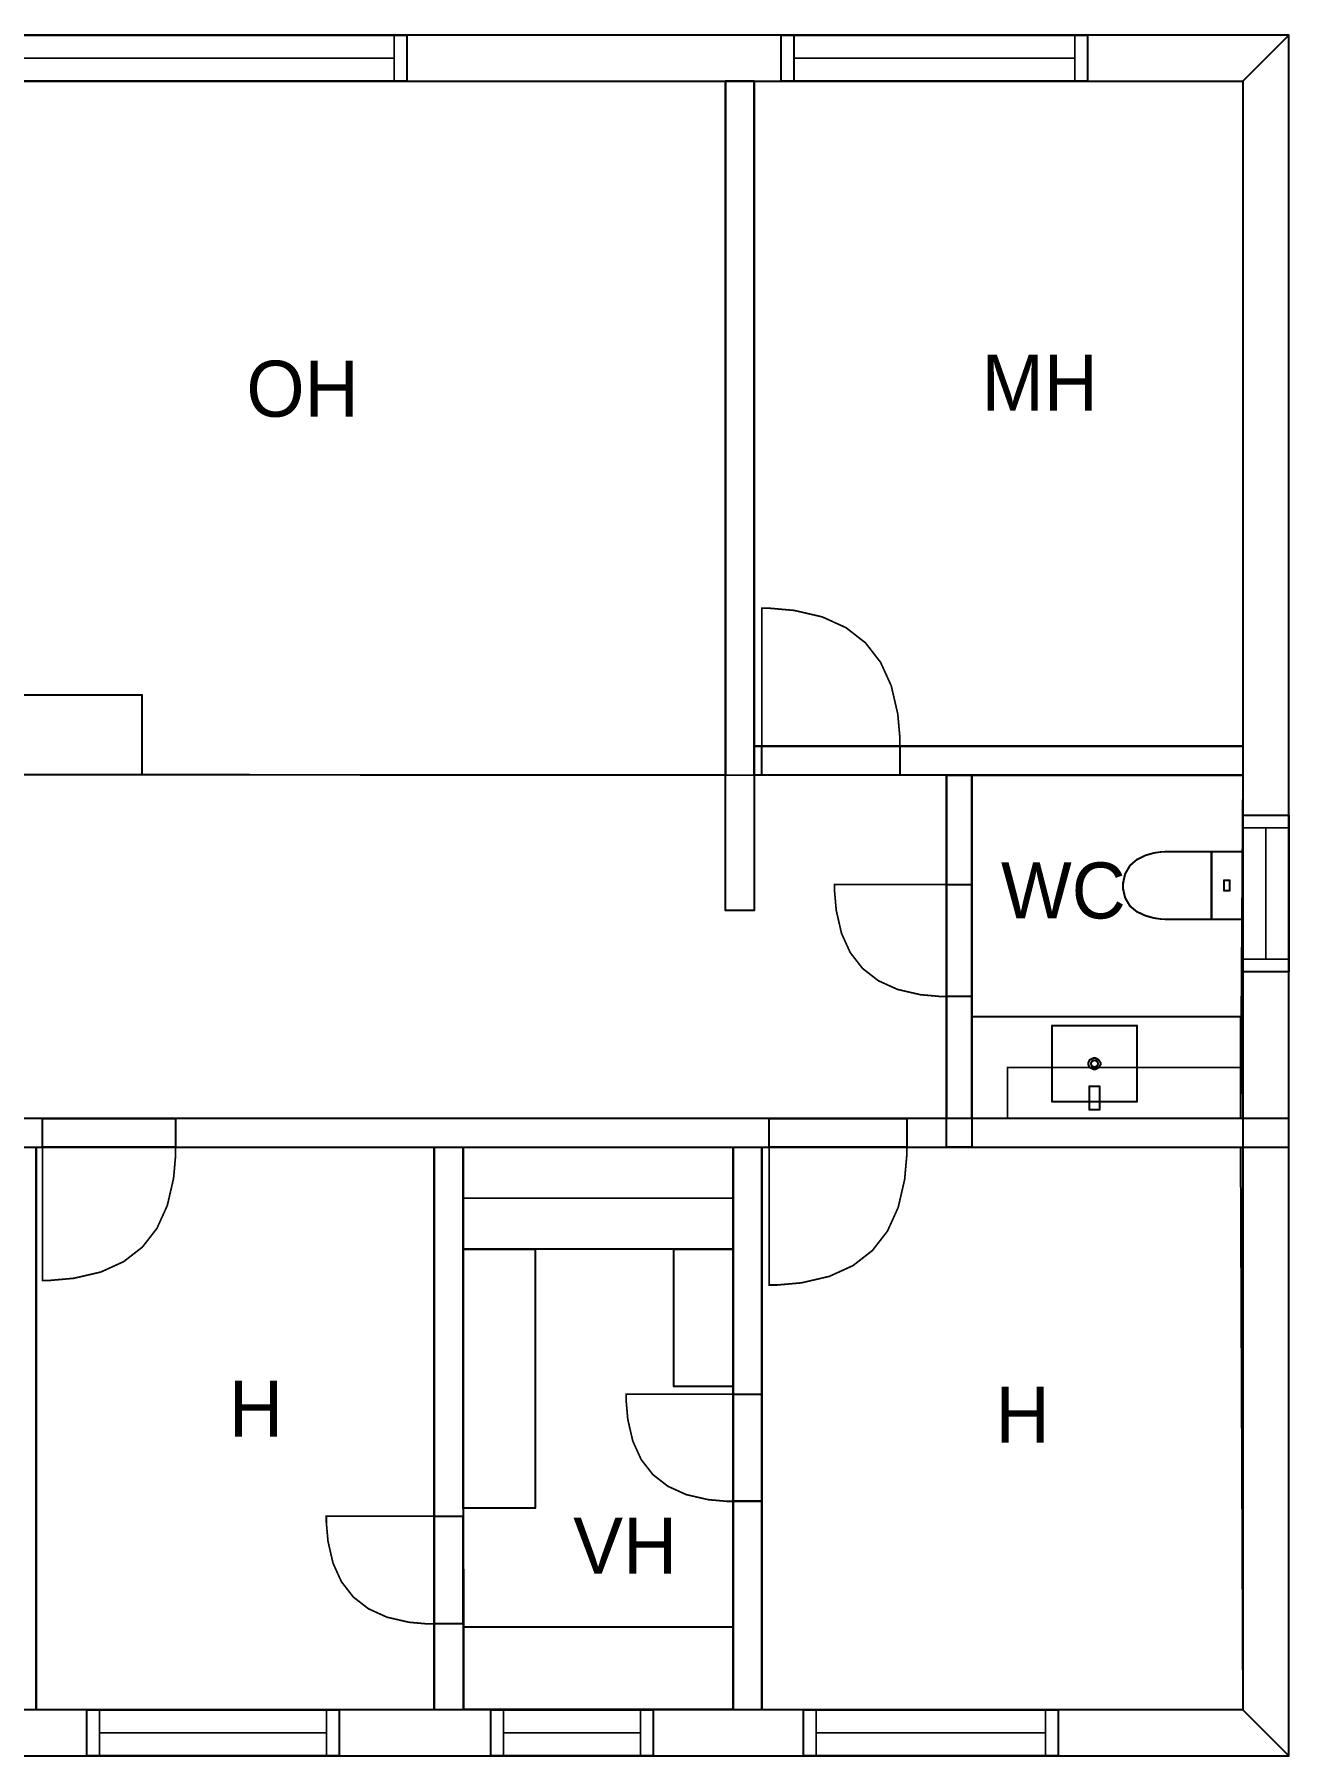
# Model space of a CAD drawing. Extents: x 0.6 to 20.7, y 0 to 11.7.
# Drawn here: x 13.03 to 20.73, y 1.12 to 11.69 of the extents above; entities that cross this region are included whole.
import ezdxf

# ---------------------------------------------------------------- set-up
doc = ezdxf.new("R2010")
doc.units = 0
doc.layers.get('0').update_dxf_attribs({"linetype": 'CONTINUOUS'})

msp = doc.modelspace()

# ---------------------------------------------------------------- linework, layer by layer
at = {"color": 0}
for points, const_width in [([(20.7271, 11.6806), (11.1029, 11.6806), (11.3842, 11.3993), (20.4458, 11.3993), (20.7271, 11.6806)], 0.002083), ([(11.4067, 11.6806), (15.3126, 11.6806), (15.3126, 11.3993), (11.4067, 11.3993), (11.4067, 11.6806)], 0.010417), ([(11.4067, 11.6806), (15.3126, 11.6806), (15.3126, 11.3993), (11.4067, 11.3993), (11.4067, 11.6806)], 0.010417), ([(17.6117, 11.6806), (19.4924, 11.6806), (19.4924, 11.3993), (17.6117, 11.3993), (17.6117, 11.6806)], 0.010417), ([(17.6117, 11.6806), (19.4924, 11.6806), (19.4924, 11.3993), (17.6117, 11.3993), (17.6117, 11.6806)], 0.010417), ([(20.7271, 1.12381), (20.7271, 11.6806), (20.4458, 11.3993), (20.4458, 1.40506), (20.7271, 1.12381)], 0.002083), ([(17.2689, 11.3993), (17.446, 11.3993), (17.446, 6.31011), (17.2689, 6.31011), (17.2689, 11.3993)], 0.002083), ([(18.34, 7.31754), (18.34, 7.36719), (18.3268, 7.51611), (18.2871, 7.68815), (18.2208, 7.83376), (18.1282, 7.95285), (18.009, 8.04551), (17.8635, 8.11171), (17.6914, 8.15142), (17.5425, 8.16461), (17.4929, 8.16461), (17.4929, 7.31754), (18.34, 7.31754)], 0.010417), ([(12.2384, 7.14404), (13.6871, 7.14404), (13.6871, 7.63129), (12.2341, 7.63129), (12.2384, 7.14404)], 0.010417), ([(17.446, 7.31754), (20.4458, 7.31754), (20.4458, 7.14046), (17.446, 7.14046), (17.446, 7.31754)], 0.002083), ([(17.4929, 7.31754), (18.34, 7.31754), (18.34, 7.14046), (17.4929, 7.14046), (17.4929, 7.31754)], 0.010417), ([(17.4929, 7.31754), (18.34, 7.31754), (18.34, 7.14046), (17.4929, 7.14046), (17.4929, 7.31754)], 0.010417), ([(18.626, 7.14046), (18.7822, 7.14046), (18.7822, 4.85753), (18.626, 4.85753), (18.626, 7.14046)], 0.002083), ([(20.4458, 6.89567), (20.7271, 6.89567), (20.7271, 5.93381), (20.4458, 5.93381), (20.4458, 6.89567)], 0.010417), ([(20.4458, 6.89567), (20.7271, 6.89567), (20.7271, 5.93381), (20.4458, 5.93381), (20.4458, 6.89567)], 0.010417), ([(19.985, 6.25581), (19.985, 6.25581), (19.9732, 6.25575), (19.9422, 6.25738), (19.8985, 6.26351), (19.8482, 6.27692), (19.7981, 6.30046), (19.7542, 6.33692), (19.7232, 6.38911), (19.7115, 6.44217), (19.7115, 6.45979), (19.7115, 6.47814), (19.7232, 6.53299), (19.7542, 6.58703), (19.7981, 6.62483), (19.8482, 6.64931), (19.8985, 6.66331), (19.9422, 6.66971), (19.9732, 6.67144), (19.985, 6.67133), (19.985, 6.67133), (20.2533, 6.67236), (20.2533, 6.25581), (19.985, 6.25581)], 0.010417), ([(20.2533, 6.67231), (20.2533, 6.25581), (20.4407, 6.25581), (20.4407, 6.67231), (20.2533, 6.67231)], 0.010417), ([(18.626, 5.78282), (18.5857, 5.78282), (18.4649, 5.79362), (18.3251, 5.82585), (18.2069, 5.87956), (18.1103, 5.95475), (18.0351, 6.05143), (17.9814, 6.16965), (17.9492, 6.30931), (17.9385, 6.43018), (17.9385, 6.47043), (18.626, 6.47043), (18.626, 5.78282)], 0.010417), ([(18.626, 6.47032), (18.7822, 6.47032), (18.7822, 5.78282), (18.626, 5.78282), (18.626, 6.47032)], 0.010417), ([(18.626, 6.47032), (18.7822, 6.47032), (18.7822, 5.78282), (18.626, 5.78282), (18.626, 6.47032)], 0.010417), ([(20.3312, 6.49718), (20.3312, 6.43093), (20.3628, 6.43093), (20.3628, 6.49718), (20.3312, 6.49718)], 0.010417), ([(18.7822, 5.65961), (20.4311, 5.65961), (20.4311, 5.03461), (18.7822, 5.03461), (18.7822, 5.65961)], 0.010417), ([(19.274, 5.60444), (19.7949, 5.60444), (19.7949, 5.13569), (19.274, 5.13569), (19.274, 5.60444)], 0.010417), ([(19.4979, 5.37007), (19.4979, 5.37651), (19.5086, 5.39589), (19.5279, 5.40653), (19.5344, 5.40653), (19.5408, 5.40653), (19.5601, 5.39589), (19.5708, 5.37651), (19.5708, 5.37007), (19.5708, 5.36367), (19.5601, 5.34429), (19.5408, 5.33361), (19.5344, 5.33361), (19.5279, 5.33361), (19.5086, 5.34429), (19.4979, 5.36367), (19.4979, 5.37007)], 0.008333), ([(19.5136, 5.37007), (19.5136, 5.37375), (19.5196, 5.38482), (19.5307, 5.3909), (19.5344, 5.3909), (19.5381, 5.3909), (19.5492, 5.38482), (19.5553, 5.37375), (19.5553, 5.37007), (19.5553, 5.36643), (19.5492, 5.35536), (19.5381, 5.34924), (19.5344, 5.34924), (19.5307, 5.34924), (19.5196, 5.35536), (19.5136, 5.36643), (19.5136, 5.37007)], 0.008333), ([(19.0012, 5.34711), (20.4311, 5.34711), (20.4311, 5.03461), (19.0012, 5.03461), (19.0012, 5.34711)], 0.010417), ([(19.5032, 5.23253), (19.5657, 5.23253), (19.5657, 5.08669), (19.5032, 5.08669), (19.5032, 5.23253)], 0.010417), ([(9.13835, 4.85753), (20.7271, 4.85753), (20.7271, 5.03461), (8.89876, 5.03461), (9.13835, 4.85753)], 0.002083), ([(13.0761, 5.03461), (13.8931, 5.03461), (13.8931, 4.85753), (13.0761, 4.85753), (13.0761, 5.03461)], 0.010417), ([(13.0761, 5.03461), (13.8931, 5.03461), (13.8931, 4.85753), (13.0761, 4.85753), (13.0761, 5.03461)], 0.010417), ([(17.5365, 5.03461), (18.3821, 5.03461), (18.3821, 4.85753), (17.5365, 4.85753), (17.5365, 5.03461)], 0.010417), ([(17.5365, 5.03461), (18.3821, 5.03461), (18.3821, 4.85753), (17.5365, 4.85753), (17.5365, 5.03461)], 0.010417), ([(13.8931, 4.85753), (13.8931, 4.80968), (13.8803, 4.66607), (13.842, 4.50011), (13.7782, 4.35965), (13.6889, 4.24474), (13.5739, 4.15539), (13.4335, 4.09158), (13.2675, 4.05328), (13.1239, 4.04047), (13.0761, 4.04047), (13.0761, 4.85753), (13.8931, 4.85753)], 0.010417), ([(15.6574, 4.85753), (17.3157, 4.85753), (17.3157, 4.23253), (15.6574, 4.23253), (15.6574, 4.85753)], 0.010417), ([(18.3821, 4.85753), (18.3821, 4.808), (18.3689, 4.6594), (18.3292, 4.48768), (18.2632, 4.34239), (18.1707, 4.22347), (18.0518, 4.13103), (17.9065, 4.065), (17.7349, 4.02533), (17.5862, 4.0121), (17.5367, 4.0121), (17.5367, 4.85753), (18.3821, 4.85753)], 0.010417), ([(12.8605, 4.85753), (13.0376, 4.85753), (13.0376, 1.40506), (12.8605, 1.40506), (12.8605, 4.85753)], 0.002083), ([(15.4803, 4.85753), (15.6574, 4.85753), (15.6574, 1.40506), (15.4803, 1.40506), (15.4803, 4.85753)], 0.002083), ([(17.3157, 4.85753), (17.4928, 4.85753), (17.4928, 1.40506), (17.3157, 1.40506), (17.3157, 4.85753)], 0.002083), ([(15.6574, 4.23253), (15.6574, 2.64225), (16.1007, 2.64225), (16.1007, 4.23253), (15.6574, 4.23253)], 0.010417), ([(16.9517, 4.23253), (16.9517, 3.38943), (17.3157, 3.38943), (17.3157, 4.23253), (16.9517, 4.23253)], 0.010417), ([(17.3157, 2.68474), (17.2771, 2.68474), (17.1617, 2.69504), (17.0283, 2.72581), (16.9154, 2.77707), (16.8231, 2.8489), (16.7512, 2.94125), (16.7, 3.0541), (16.6692, 3.1875), (16.659, 3.3029), (16.659, 3.34136), (17.3157, 3.34136), (17.3157, 2.68474)], 0.010417), ([(17.3157, 3.34136), (17.4928, 3.34136), (17.4928, 2.68474), (17.3157, 2.68474), (17.3157, 3.34136)], 0.010417), ([(17.3157, 3.34136), (17.4928, 3.34136), (17.4928, 2.68474), (17.3157, 2.68474), (17.3157, 3.34136)], 0.010417), ([(15.4803, 1.93235), (15.4415, 1.93235), (15.3251, 1.94271), (15.1906, 1.97374), (15.0768, 2.0255), (14.9836, 2.09793), (14.9112, 2.19103), (14.8594, 2.30485), (14.8285, 2.43935), (14.8182, 2.55572), (14.8182, 2.59451), (15.4803, 2.59451), (15.4803, 1.93235)], 0.010417), ([(15.4803, 2.59451), (15.6574, 2.59451), (15.6574, 1.93235), (15.4803, 1.93235), (15.4803, 2.59451)], 0.010417), ([(15.4803, 2.59451), (15.6574, 2.59451), (15.6574, 1.93235), (15.4803, 1.93235), (15.4803, 2.59451)], 0.010417), ([(15.6621, 1.9151), (17.3157, 1.9151), (17.3157, 1.40696), (15.6621, 1.40696), (15.6621, 1.9151)], 0.010417), ([(8.8571, 1.12381), (20.7271, 1.12381), (20.4458, 1.40506), (9.13835, 1.40506), (8.8571, 1.12381)], 0.002083), ([(13.3473, 1.40506), (14.8974, 1.40506), (14.8974, 1.12381), (13.3473, 1.12381), (13.3473, 1.40506)], 0.010417), ([(13.3473, 1.40506), (14.8974, 1.40506), (14.8974, 1.12381), (13.3473, 1.12381), (13.3473, 1.40506)], 0.010417), ([(15.8282, 1.40506), (16.8258, 1.40506), (16.8258, 1.12381), (15.8282, 1.12381), (15.8282, 1.40506)], 0.010417), ([(15.8282, 1.40506), (16.8258, 1.40506), (16.8258, 1.12381), (15.8282, 1.12381), (15.8282, 1.40506)], 0.010417), ([(17.7478, 1.40506), (19.3113, 1.40506), (19.3113, 1.12381), (17.7478, 1.12381), (17.7478, 1.40506)], 0.010417), ([(17.7478, 1.40506), (19.3113, 1.40506), (19.3113, 1.12381), (17.7478, 1.12381), (17.7478, 1.40506)], 0.010417)]:
    msp.add_lwpolyline(points, close=True, dxfattribs=dict(at, const_width=const_width))
for points in [[(20.7271, 11.6806), (11.1029, 11.6806), (11.3842, 11.3993), (20.4458, 11.3993), (20.7271, 11.6806)], [(20.7271, 1.12381), (20.7271, 11.6806), (20.4458, 11.3993), (20.4458, 1.40506), (20.7271, 1.12381)], [(17.2689, 11.3993), (17.446, 11.3993), (17.446, 6.31011), (17.2689, 6.31011), (17.2689, 11.3993)], [(17.446, 7.31754), (20.4458, 7.31754), (20.4458, 7.14046), (17.446, 7.14046), (17.446, 7.31754)], [(18.626, 7.14046), (18.7822, 7.14046), (18.7822, 4.85753), (18.626, 4.85753), (18.626, 7.14046)], [(9.13835, 4.85753), (20.7271, 4.85753), (20.7271, 5.03461), (8.89876, 5.03461), (9.13835, 4.85753)], [(12.8605, 4.85753), (13.0376, 4.85753), (13.0376, 1.40506), (12.8605, 1.40506), (12.8605, 4.85753)], [(15.4803, 4.85753), (15.6574, 4.85753), (15.6574, 1.40506), (15.4803, 1.40506), (15.4803, 4.85753)], [(17.3157, 4.85753), (17.4928, 4.85753), (17.4928, 1.40506), (17.3157, 1.40506), (17.3157, 4.85753)], [(8.8571, 1.12381), (20.7271, 1.12381), (20.4458, 1.40506), (9.13835, 1.40506), (8.8571, 1.12381)]]:
    msp.add_lwpolyline(points, close=True, dxfattribs=at)
at = {"color": 7}
for points in [[(11.4067, 11.6806), (15.3126, 11.6806), (15.3126, 11.3993), (11.4067, 11.3993), (11.4067, 11.6806)], [(11.4067, 11.6806), (15.3126, 11.6806), (15.3126, 11.3993), (11.4067, 11.3993), (11.4067, 11.6806)], [(17.6117, 11.6806), (19.4924, 11.6806), (19.4924, 11.3993), (17.6117, 11.3993), (17.6117, 11.6806)], [(17.6117, 11.6806), (19.4924, 11.6806), (19.4924, 11.3993), (17.6117, 11.3993), (17.6117, 11.6806)], [(11.3842, 11.3993), (17.2689, 11.3993), (17.2689, 7.14046), (11.4248, 7.14399), (11.3842, 11.3993)], [(17.2689, 11.3993), (20.4458, 11.3993), (20.4458, 7.31754), (17.446, 7.31754), (17.446, 11.3993), (17.2689, 11.3993)], [(12.2384, 7.14404), (13.6871, 7.14404), (13.6871, 7.63129), (12.2341, 7.63129), (12.2384, 7.14404)], [(17.4929, 7.31754), (18.34, 7.31754), (18.34, 7.14046), (17.4929, 7.14046), (17.4929, 7.31754)], [(17.4929, 7.31754), (18.34, 7.31754), (18.34, 7.14046), (17.4929, 7.14046), (17.4929, 7.31754)], [(7.65956, 7.14046), (11.4248, 7.14399), (18.626, 7.14046), (18.626, 5.03461), (7.65956, 5.03472), (7.65956, 7.14046)], [(18.7822, 7.14046), (20.4458, 7.14046), (20.4311, 5.03461), (18.7822, 5.03461), (18.7822, 7.14046)], [(20.4458, 6.89567), (20.7271, 6.89567), (20.7271, 5.93381), (20.4458, 5.93381), (20.4458, 6.89567)], [(20.4458, 6.89567), (20.7271, 6.89567), (20.7271, 5.93381), (20.4458, 5.93381), (20.4458, 6.89567)], [(19.985, 6.25581), (19.985, 6.25581), (19.9732, 6.25575), (19.9422, 6.25738), (19.8985, 6.26351), (19.8482, 6.27692), (19.7981, 6.30046), (19.7542, 6.33692), (19.7232, 6.38911), (19.7115, 6.44217), (19.7115, 6.45979), (19.7115, 6.47814), (19.7232, 6.53299), (19.7542, 6.58703), (19.7981, 6.62483), (19.8482, 6.64931), (19.8985, 6.66331), (19.9422, 6.66971), (19.9732, 6.67144), (19.985, 6.67133), (19.985, 6.67133), (20.2533, 6.67236), (20.2533, 6.25581), (19.985, 6.25581)], [(20.2533, 6.67231), (20.4407, 6.67231), (20.4407, 6.25581), (20.2533, 6.25581), (20.2533, 6.67231)], [(18.626, 6.47032), (18.7822, 6.47032), (18.7822, 5.78282), (18.626, 5.78282), (18.626, 6.47032)], [(18.626, 6.47032), (18.7822, 6.47032), (18.7822, 5.78282), (18.626, 5.78282), (18.626, 6.47032)], [(20.3312, 6.49718), (20.3628, 6.49718), (20.3628, 6.43093), (20.3312, 6.43093), (20.3312, 6.49718)], [(18.7822, 5.65961), (20.4311, 5.65961), (20.4311, 5.03461), (18.7822, 5.03461), (18.7822, 5.65961)], [(19.274, 5.60444), (19.7949, 5.60444), (19.7949, 5.13569), (19.274, 5.13569), (19.274, 5.60444)], [(19.4979, 5.37007), (19.4979, 5.37651), (19.5086, 5.39589), (19.5279, 5.40653), (19.5344, 5.40653), (19.5408, 5.40653), (19.5601, 5.39589), (19.5708, 5.37651), (19.5708, 5.37007), (19.5708, 5.36367), (19.5601, 5.34429), (19.5408, 5.33361), (19.5344, 5.33361), (19.5279, 5.33361), (19.5086, 5.34429), (19.4979, 5.36367), (19.4979, 5.37007)], [(19.5136, 5.37007), (19.5136, 5.37375), (19.5196, 5.38482), (19.5307, 5.3909), (19.5344, 5.3909), (19.5381, 5.3909), (19.5492, 5.38482), (19.5553, 5.37375), (19.5553, 5.37007), (19.5553, 5.36643), (19.5492, 5.35536), (19.5381, 5.34924), (19.5344, 5.34924), (19.5307, 5.34924), (19.5196, 5.35536), (19.5136, 5.36643), (19.5136, 5.37007)], [(19.5032, 5.23253), (19.5657, 5.23253), (19.5657, 5.08669), (19.5032, 5.08669), (19.5032, 5.23253)], [(13.0761, 5.03461), (13.8931, 5.03461), (13.8931, 4.85753), (13.0761, 4.85753), (13.0761, 5.03461)], [(13.0761, 5.03461), (13.8931, 5.03461), (13.8931, 4.85753), (13.0761, 4.85753), (13.0761, 5.03461)], [(17.5365, 5.03461), (18.3821, 5.03461), (18.3821, 4.85753), (17.5365, 4.85753), (17.5365, 5.03461)], [(17.5365, 5.03461), (18.3821, 5.03461), (18.3821, 4.85753), (17.5365, 4.85753), (17.5365, 5.03461)], [(13.0376, 4.85753), (15.4803, 4.85753), (15.4803, 1.4069), (13.0376, 1.40506), (13.0376, 4.85753)], [(15.6574, 4.85753), (17.3157, 4.85753), (17.3157, 1.4069), (15.6621, 1.4069), (15.6574, 4.85753)], [(15.6574, 4.85753), (17.3157, 4.85753), (17.3157, 4.23253), (15.6574, 4.23253), (15.6574, 4.85753)], [(17.4928, 4.85753), (20.4311, 4.85753), (20.4458, 1.40506), (17.4928, 1.4069), (17.4928, 4.85753)], [(15.6574, 4.23253), (16.1007, 4.23253), (16.1007, 2.64225), (15.6574, 2.64225), (15.6574, 4.23253)], [(16.9517, 4.23253), (17.3157, 4.23253), (17.3157, 3.38943), (16.9517, 3.38943), (16.9517, 4.23253)], [(17.3157, 3.34136), (17.4928, 3.34136), (17.4928, 2.68474), (17.3157, 2.68474), (17.3157, 3.34136)], [(17.3157, 3.34136), (17.4928, 3.34136), (17.4928, 2.68474), (17.3157, 2.68474), (17.3157, 3.34136)], [(15.4803, 2.59451), (15.6574, 2.59451), (15.6574, 1.93235), (15.4803, 1.93235), (15.4803, 2.59451)], [(15.4803, 2.59451), (15.6574, 2.59451), (15.6574, 1.93235), (15.4803, 1.93235), (15.4803, 2.59451)], [(15.6621, 1.9151), (17.3157, 1.9151), (17.3157, 1.40696), (15.6621, 1.40696), (15.6621, 1.9151)], [(13.3473, 1.40506), (14.8974, 1.40506), (14.8974, 1.12381), (13.3473, 1.12381), (13.3473, 1.40506)], [(13.3473, 1.40506), (14.8974, 1.40506), (14.8974, 1.12381), (13.3473, 1.12381), (13.3473, 1.40506)], [(15.8282, 1.40506), (16.8258, 1.40506), (16.8258, 1.12381), (15.8282, 1.12381), (15.8282, 1.40506)], [(15.8282, 1.40506), (16.8258, 1.40506), (16.8258, 1.12381), (15.8282, 1.12381), (15.8282, 1.40506)], [(17.7478, 1.40506), (19.3113, 1.40506), (19.3113, 1.12381), (17.7478, 1.12381), (17.7478, 1.40506)], [(17.7478, 1.40506), (19.3113, 1.40506), (19.3113, 1.12381), (17.7478, 1.12381), (17.7478, 1.40506)]]:
    msp.add_lwpolyline(points, close=True, dxfattribs=at)
at = {"color": 0, "const_width": 0.010417}
for points in [[(15.2346, 11.6806), (15.2346, 11.3993)], [(17.6897, 11.6806), (17.6897, 11.3993)], [(19.4142, 11.6806), (19.4142, 11.3993)], [(15.2346, 11.5399), (11.4848, 11.5399)], [(19.4142, 11.5399), (17.6897, 11.5399)], [(20.7271, 6.81749), (20.4458, 6.81749)], [(20.5865, 6.01193), (20.5865, 6.81749)], [(20.7271, 6.01193), (20.4458, 6.01193)], [(13.4253, 1.12375), (13.4253, 1.405)], [(14.8192, 1.12375), (14.8192, 1.405)], [(15.9063, 1.12375), (15.9063, 1.405)], [(16.7478, 1.12375), (16.7478, 1.405)], [(17.826, 1.12375), (17.826, 1.405)], [(19.2331, 1.12375), (19.2331, 1.405)], [(13.4253, 1.26438), (14.8192, 1.26438)], [(15.9063, 1.26438), (16.7478, 1.26438)], [(17.826, 1.26438), (19.2331, 1.26438)]]:
    msp.add_lwpolyline(points, dxfattribs=at)
at = {"color": 7, "const_width": 0.002083}
for points in [[(11.3842, 11.3993), (17.2689, 11.3993), (17.2689, 7.14046), (11.4248, 7.14399), (11.3842, 11.3993)], [(17.2689, 11.3993), (20.4458, 11.3993), (20.4458, 7.31754), (17.446, 7.31754), (17.446, 11.3993), (17.2689, 11.3993)], [(7.65956, 7.14046), (11.4248, 7.14399), (18.626, 7.14046), (18.626, 5.03461), (7.65956, 5.03472), (7.65956, 7.14046)], [(18.7822, 7.14046), (20.4458, 7.14046), (20.4311, 5.03461), (18.7822, 5.03461), (18.7822, 7.14046)], [(13.0376, 4.85753), (15.4803, 4.85753), (15.4803, 1.4069), (13.0376, 1.40506), (13.0376, 4.85753)], [(15.6574, 4.85753), (17.3157, 4.85753), (17.3157, 1.4069), (15.6621, 1.4069), (15.6574, 4.85753)], [(17.4928, 4.85753), (20.4311, 4.85753), (20.4458, 1.40506), (17.4928, 1.4069), (17.4928, 4.85753)]]:
    msp.add_lwpolyline(points, close=True, dxfattribs=at)
at = {"color": 253, "const_width": 0.010417}
msp.add_lwpolyline([(15.6574, 4.54503), (17.3157, 4.54503)], dxfattribs=at)

# ---------------------------------------------------------------- texts
at = {"color": 0}
for s, p in [('OH', (14.3275, 9.34013)), ('MH', (18.8408, 9.37754)), ('WC', (18.9606, 6.26114)), ('H', (14.2207, 3.08199)), ('H', (18.9275, 3.04432)), ('VH', (16.3336, 2.24142))]:
    msp.add_text(s, height=0.34375, dxfattribs=at).set_placement(p)

doc.saveas('drawing.dxf')
